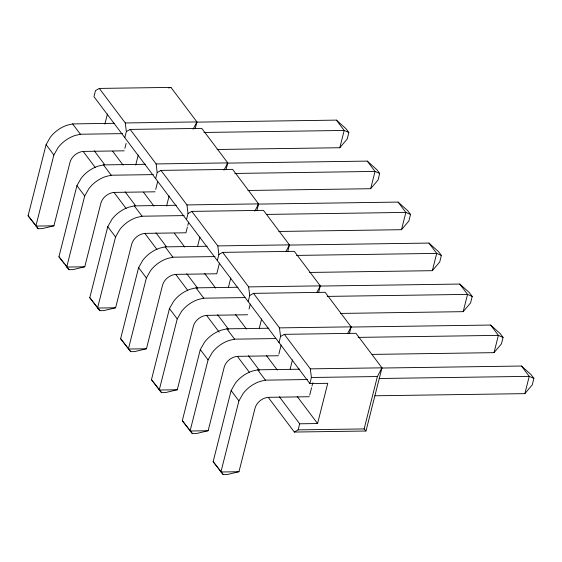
<?xml version="1.0" encoding="UTF-8"?>
<svg xmlns="http://www.w3.org/2000/svg" width="562" height="562" viewBox="0 0 562 562"><rect width="100%" height="100%" fill="white"/><g stroke="black" fill="none" stroke-linecap="round" stroke-linejoin="round"><path stroke-width="0.84" d="M124.244 150.827L83.991 151.403A12.582 9.645 -37 0 0 69.976 162.369L53.924 225.819L42.129 228.636L38.181 228.699L28.1 215.752L46.091 144.659L50.334 137.24A27.882 21.377 -37 0 1 67.068 125.235L72.617 123.907L114.704 123.303M122.481 133.63L80.387 134.234L74.837 135.561A27.882 21.377 -37 0 0 58.104 147.567L53.861 154.986L35.87 226.079L53.924 225.819M155.084 191.811L114.838 192.387A12.582 9.645 -37 0 0 100.823 203.353L84.764 266.802L72.969 269.627L69.021 269.683L58.94 256.736L76.931 185.643L81.174 178.224A27.882 21.377 -37 0 1 97.907 166.219L103.457 164.891L145.551 164.287M153.321 174.613L111.227 175.218L105.677 176.545A27.882 21.377 -37 0 0 88.944 188.551L84.7 195.969L66.709 267.062L84.764 266.802M104.876 124.076L107.419 114.016M124.806 137.662L126.345 131.585L125.284 122.959L99.298 88.424L95.505 90.601L93.966 96.671L309.852 383.565L327.758 383.312L317.579 423.544L299.672 423.797L279.286 396.709M124.869 148.354L126.12 143.415M187.385 227.034L185.924 232.794L145.677 233.37A12.582 9.645 -37 0 0 131.663 244.337L115.603 307.793L103.808 310.61L99.86 310.667L89.779 297.72L107.771 226.634L112.014 219.208A27.882 21.377 -37 0 1 128.747 207.202L134.297 205.882L176.391 205.278M184.16 215.604L142.074 216.208L136.524 217.529A27.882 21.377 -37 0 0 119.79 229.535L115.54 236.96L97.556 308.053L115.603 307.793M135.716 165.059L138.259 155.007M155.646 178.646L157.184 172.569L156.124 163.942L130.138 129.408L126.345 131.585M155.709 189.338L157.585 181.933M219.475 263.079L216.763 273.778L176.517 274.354A12.582 9.645 -37 0 0 162.502 285.32L146.443 348.777L134.648 351.594L130.7 351.65L120.626 338.71L138.61 267.617L142.86 260.199A27.882 21.377 -37 0 1 159.594 248.193L165.144 246.866L207.23 246.261M215 256.588L172.913 257.192L167.364 258.52A27.882 21.377 -37 0 0 150.63 270.526L146.38 277.944L128.396 349.037L146.443 348.777M166.556 206.043L169.106 195.99M195.218 128.663L196.925 121.926L170.939 87.398L99.298 88.424M186.486 219.63L188.024 213.553L186.963 204.926L160.978 170.391L157.184 172.569M187.799 225.39L188.628 222.095M247.603 314.762L207.357 315.345A12.582 9.645 -37 0 0 193.342 326.304L177.283 389.761L165.488 392.578L161.54 392.634L151.466 379.694L169.45 308.601L173.7 301.183A27.882 21.377 -37 0 1 190.434 289.177L195.983 287.849L238.07 287.245M244.962 297.586L203.753 298.176L198.203 299.504A27.882 21.377 -37 0 0 181.47 311.51L177.227 318.928L159.236 390.021L177.283 389.761M197.613 246.191L199.946 236.974M226.057 169.654L227.765 162.91L201.779 128.382L130.138 129.408M217.325 260.613L218.864 254.537L217.803 245.91L191.818 211.382L188.024 213.553M278.45 355.746L238.197 356.329A12.582 9.645 -37 0 0 224.182 367.288L208.13 430.745L196.335 433.562L192.387 433.618L182.306 420.678L200.297 349.585L204.54 342.167A27.882 21.377 -37 0 1 221.273 330.161L226.823 328.833L268.91 328.229M275.809 338.57L234.593 339.16L229.043 340.488A27.882 21.377 -37 0 0 212.31 352.493L208.066 359.912L190.075 431.005L208.13 430.745M228.453 287.175L230.785 277.958M256.897 210.638L258.604 203.894L232.619 169.366L160.978 170.391M248.172 301.597L249.704 295.521L248.643 286.894L222.664 252.366L218.864 254.537M249.064 309.002L250.315 304.063M309.29 396.73L269.036 397.313A12.582 9.645 -37 0 0 255.022 408.272L238.969 471.729L227.174 474.546L223.226 474.602L213.146 461.662L231.137 390.569L235.38 383.151A27.882 21.377 -37 0 1 252.113 371.145L257.663 369.817L299.75 369.213M307.526 379.54L265.433 380.144L259.883 381.472A27.882 21.377 -37 0 0 243.149 393.477L238.906 400.896L220.915 471.989L238.969 471.729M259.293 328.166L261.625 318.942M287.737 251.621L289.444 244.877L263.459 210.35L191.818 211.382M279.012 342.581L280.55 336.505L279.483 327.878L253.504 293.35L249.704 295.521M278.864 354.102L281.155 345.047M217.087 149.492L339.813 147.729L344.19 130.447L336.413 120.12L196.152 122.137M336.413 120.12L345.939 128.628L348.854 132.499L347.218 138.983L339.813 147.729M290.132 369.15L292.465 359.926M318.584 292.605L320.284 285.868L294.305 251.333L222.664 252.366M268.355 397.517L294.34 432.052L298.134 429.874L299.672 423.797M309.852 383.565L311.39 377.488L310.329 368.862L284.344 334.334L280.55 336.505M309.704 395.086L311.58 387.682M311.994 386.038L312.83 382.743M247.926 190.476L370.653 188.713L375.03 171.431L367.26 161.104L226.992 163.12M367.26 161.104L376.779 169.612L379.694 173.482L378.057 179.966L370.653 188.713M349.423 333.589L351.131 326.852L325.145 292.317L253.504 293.35M278.766 231.46L401.5 229.696L405.869 212.415L398.1 202.088L257.839 204.104M398.1 202.088L407.619 210.595L410.534 214.466L408.897 220.95L401.5 229.696M310.329 368.862L381.97 367.836L365.981 431.019L364.134 428.925L377.39 376.54L381.97 367.836L355.985 333.301L284.344 334.334M309.606 272.444L432.34 270.68L436.709 253.399L428.939 243.072L289.549 245.074M428.939 243.072L438.465 251.579L441.374 255.45L439.737 261.934L432.34 270.68M340.446 313.427L463.179 311.664L467.549 294.383L459.779 284.056L320.396 286.058M459.779 284.056L469.305 292.563L472.221 296.441L470.577 302.918L463.179 311.664M372.163 354.404L494.019 352.655L498.396 335.373L490.619 325.047L351.236 327.049M490.619 325.047L500.145 333.547L503.06 337.425L501.416 343.902L494.019 352.655M374.952 395.788L524.859 393.639L529.235 376.357L521.466 366.031L381.198 368.04M521.466 366.031L530.985 374.538L533.9 378.409L532.263 384.886L524.859 393.639M193.103 129.183L196.925 121.926L125.284 122.959M223.95 170.167L227.765 162.91L156.124 163.942M254.79 211.15L258.604 203.894L186.963 204.926M286.009 251.411L289.444 244.877L217.803 245.91M316.849 292.395L320.284 285.868L248.643 286.894M347.695 333.378L351.131 326.852L279.483 327.878M168.579 87.96L170.939 87.398M203.922 132.463L344.19 130.447L348.854 132.499M234.768 173.447L375.03 171.431L379.694 173.482M266.479 214.417L405.869 212.415L410.534 214.466M296.448 255.415L436.709 253.399L441.374 255.45M327.288 296.399L467.549 294.383L472.221 296.441M358.127 337.383L498.396 335.373L503.06 337.425M311.39 377.488L377.39 376.54M379.329 378.507L529.235 376.357L533.9 378.409M298.134 429.874L364.134 428.925M294.34 432.052L365.981 431.019M28.1 215.752L34.907 224.435M58.94 256.736L64.18 263.416M65.227 264.751L69.021 269.683M89.779 297.72L99.86 310.667M120.626 338.71L130.7 351.65M151.466 379.694L161.54 392.634M182.306 420.678L192.387 433.618M213.146 461.662L223.226 474.602M112.674 151.234L123.127 165.13M143.514 192.225L153.967 206.113M174.353 233.209L184.807 247.097M204.673 273.497L215.646 288.088M235.513 314.481L246.493 329.072M266.353 355.465L277.333 370.056M297.193 396.449L317.579 423.544M94.24 150.799L104.694 164.694M125.08 191.782L135.533 205.678M155.92 232.766L166.373 246.662M186.76 273.757L197.74 288.341M217.599 314.741L228.579 329.325M248.446 355.725L259.419 370.309M72.617 123.907L80.387 134.234M103.457 164.891L111.227 175.218M134.297 205.882L142.074 216.208M165.144 246.866L172.913 257.192M195.983 287.849L203.753 298.176M226.823 328.833L234.593 339.16M257.663 369.817L265.433 380.144M83.309 151.614L95.259 167.497M114.149 192.597L126.106 208.481M144.989 233.581L156.946 249.465M175.829 274.565L187.785 290.449M206.675 315.549L219.145 332.121M237.515 356.533L249.465 372.416M46.091 144.659L53.861 154.986M76.931 185.643L84.7 195.969M107.771 226.634L115.54 236.96M138.61 267.617L146.38 277.944M169.45 308.601L177.227 318.928M200.297 349.585L208.066 359.912M231.137 390.569L238.906 400.896M36.481 226.437L38.181 228.699"/></g></svg>
